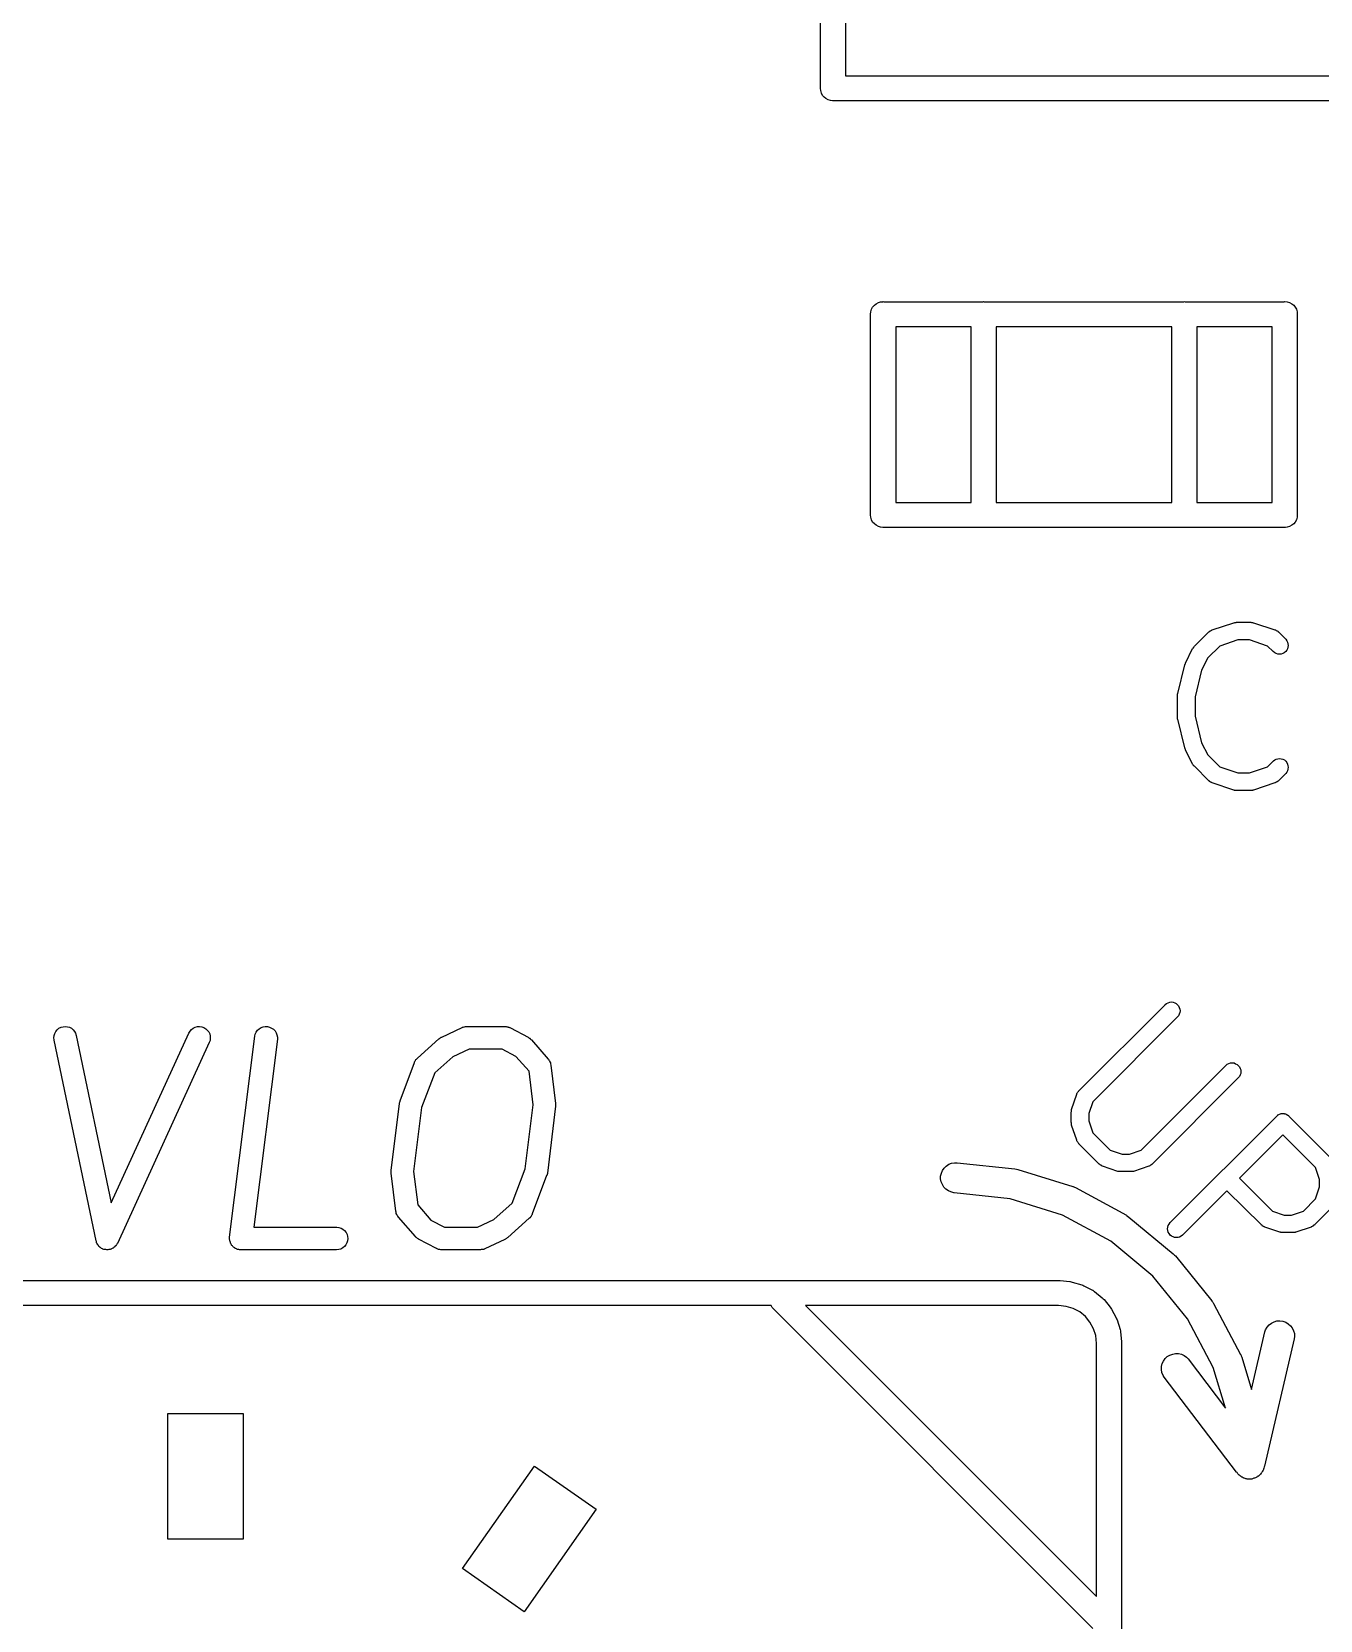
# Model space of a CAD drawing. Extents: x 122.2 to 176.2, y -122.3 to -87.7.
# Drawn here: x 157.38 to 162.51, y -116.03 to -109.7 of the extents above; entities that cross this region are included whole.
import ezdxf

# ---------------------------------------------------------------- set-up
doc = ezdxf.new("R2010")
doc.units = 0
doc.layers.add('BLACK', color=7, linetype='CONTINUOUS')

msp = doc.modelspace()

# ---------------------------------------------------------------- linework, layer by layer
at = {"layer": 'BLACK', "linetype": 'CONTINUOUS'}
for p, q in [((160.521, -109.926), (160.521, -106.931)), ((160.621, -106.979), (160.621, -109.879)), ((160.521, -109.929), (160.521, -109.926)), ((160.522, -109.938), (160.521, -109.929)), ((160.621, -109.879), (163.521, -109.879)), ((160.525, -109.948), (160.522, -109.938)), ((160.529, -109.957), (160.525, -109.948)), ((160.536, -109.964), (160.529, -109.957)), ((160.543, -109.97), (160.536, -109.964)), ((160.552, -109.975), (160.543, -109.97)), ((160.561, -109.978), (160.552, -109.975)), ((160.569, -109.979), (160.561, -109.978)), ((160.571, -109.979), (160.569, -109.979)), ((160.574, -109.979), (160.571, -109.979)), ((163.569, -109.979), (160.574, -109.979)), ((160.721, -110.829), (160.722, -110.819)), ((160.722, -110.819), (160.725, -110.809)), ((160.725, -110.809), (160.729, -110.801)), ((160.729, -110.801), (160.736, -110.793)), ((160.736, -110.793), (160.743, -110.787)), ((160.743, -110.787), (160.752, -110.782)), ((160.752, -110.782), (160.761, -110.779)), ((160.761, -110.779), (160.769, -110.779)), ((160.769, -110.779), (160.771, -110.778)), ((160.771, -110.778), (160.774, -110.779)), ((160.774, -110.779), (161.169, -110.779)), ((161.169, -110.779), (161.171, -110.778)), ((161.171, -110.778), (161.174, -110.779)), ((161.174, -110.779), (161.969, -110.779)), ((161.969, -110.779), (161.971, -110.778)), ((161.971, -110.778), (161.974, -110.779)), ((161.974, -110.779), (162.369, -110.779)), ((162.369, -110.779), (162.371, -110.778)), ((162.371, -110.778), (162.381, -110.779)), ((162.381, -110.779), (162.39, -110.782)), ((162.39, -110.782), (162.399, -110.787)), ((162.399, -110.787), (162.407, -110.793)), ((162.407, -110.793), (162.413, -110.801)), ((162.413, -110.801), (162.418, -110.809)), ((162.418, -110.809), (162.42, -110.819)), ((162.42, -110.819), (162.421, -110.826)), ((160.721, -110.831), (160.721, -110.829)), ((160.721, -111.626), (160.721, -110.831)), ((160.821, -110.879), (160.821, -111.579)), ((161.121, -110.879), (160.821, -110.879)), ((161.121, -111.579), (161.121, -110.879)), ((161.221, -110.879), (161.221, -111.579)), ((161.921, -110.879), (161.221, -110.879)), ((161.921, -111.579), (161.921, -110.879)), ((162.021, -110.879), (162.021, -111.579)), ((162.321, -110.879), (162.021, -110.879)), ((162.321, -111.579), (162.321, -110.879)), ((162.421, -110.826), (162.421, -110.829)), ((162.421, -110.829), (162.421, -110.831)), ((162.421, -110.831), (162.421, -111.626)), ((160.821, -111.579), (161.121, -111.579)), ((161.221, -111.579), (161.921, -111.579)), ((162.021, -111.579), (162.321, -111.579)), ((160.721, -111.629), (160.721, -111.626)), ((160.722, -111.638), (160.721, -111.629)), ((160.725, -111.648), (160.722, -111.638)), ((162.42, -111.638), (162.418, -111.648)), ((162.421, -111.629), (162.42, -111.638)), ((162.421, -111.626), (162.421, -111.629)), ((160.729, -111.657), (160.725, -111.648)), ((160.736, -111.664), (160.729, -111.657)), ((160.743, -111.67), (160.736, -111.664)), ((160.752, -111.675), (160.743, -111.67)), ((160.761, -111.678), (160.752, -111.675)), ((160.769, -111.679), (160.761, -111.678)), ((160.771, -111.679), (160.769, -111.679)), ((160.774, -111.679), (160.771, -111.679)), ((161.169, -111.679), (160.774, -111.679)), ((161.171, -111.679), (161.169, -111.679)), ((161.174, -111.679), (161.171, -111.679)), ((161.969, -111.679), (161.174, -111.679)), ((161.971, -111.679), (161.969, -111.679)), ((161.974, -111.679), (161.971, -111.679)), ((162.369, -111.679), (161.974, -111.679)), ((162.371, -111.679), (162.369, -111.679)), ((162.374, -111.679), (162.371, -111.679)), ((162.381, -111.678), (162.374, -111.679)), ((162.39, -111.675), (162.381, -111.678)), ((162.399, -111.67), (162.39, -111.675)), ((162.407, -111.664), (162.399, -111.67)), ((162.413, -111.657), (162.407, -111.664)), ((162.418, -111.648), (162.413, -111.657)), ((162.082, -112.087), (162.168, -112.058)), ((162.168, -112.058), (162.168, -112.058)), ((162.168, -112.058), (162.17, -112.058)), ((162.17, -112.058), (162.172, -112.057)), ((162.172, -112.057), (162.173, -112.057)), ((162.173, -112.057), (162.175, -112.057)), ((162.175, -112.057), (162.177, -112.057)), ((162.177, -112.057), (162.179, -112.056)), ((162.179, -112.056), (162.236, -112.056)), ((162.236, -112.056), (162.238, -112.057)), ((162.236, -112.056), (162.236, -112.056)), ((162.238, -112.057), (162.24, -112.057)), ((162.24, -112.057), (162.242, -112.057)), ((162.242, -112.057), (162.243, -112.057)), ((162.243, -112.057), (162.245, -112.058)), ((162.245, -112.058), (162.247, -112.058)), ((162.247, -112.058), (162.332, -112.087)), ((162.011, -112.152), (162.068, -112.095)), ((162.068, -112.095), (162.069, -112.094)), ((162.068, -112.095), (162.068, -112.095)), ((162.069, -112.094), (162.07, -112.094)), ((162.07, -112.094), (162.072, -112.092)), ((162.072, -112.092), (162.074, -112.091)), ((162.074, -112.091), (162.075, -112.09)), ((162.075, -112.09), (162.076, -112.09)), ((162.076, -112.09), (162.078, -112.089)), ((162.078, -112.089), (162.08, -112.088)), ((162.08, -112.088), (162.081, -112.087)), ((162.081, -112.087), (162.082, -112.087)), ((162.184, -112.126), (162.112, -112.151)), ((162.23, -112.126), (162.184, -112.126)), ((162.303, -112.151), (162.23, -112.126)), ((162.332, -112.087), (162.333, -112.087)), ((162.333, -112.087), (162.334, -112.087)), ((162.334, -112.087), (162.335, -112.088)), ((162.335, -112.088), (162.337, -112.089)), ((162.337, -112.089), (162.339, -112.09)), ((162.339, -112.09), (162.34, -112.09)), ((162.34, -112.09), (162.341, -112.091)), ((162.341, -112.091), (162.343, -112.092)), ((162.343, -112.092), (162.345, -112.094)), ((162.345, -112.094), (162.345, -112.095)), ((162.345, -112.095), (162.346, -112.095)), ((162.346, -112.095), (162.375, -112.124)), ((162.375, -112.124), (162.375, -112.124)), ((162.375, -112.124), (162.379, -112.13)), ((162.379, -112.13), (162.382, -112.136)), ((162.382, -112.136), (162.384, -112.142)), ((162.384, -112.142), (162.385, -112.149)), ((162.385, -112.149), (162.384, -112.156)), ((161.976, -112.219), (162.004, -112.161)), ((162.004, -112.161), (162.005, -112.161)), ((162.005, -112.161), (162.006, -112.159)), ((162.006, -112.159), (162.007, -112.158)), ((162.007, -112.158), (162.008, -112.157)), ((162.008, -112.155), (162.01, -112.154)), ((162.008, -112.157), (162.008, -112.155)), ((162.01, -112.154), (162.011, -112.152)), ((162.064, -112.198), (162.04, -112.247)), ((162.112, -112.151), (162.064, -112.198)), ((162.325, -112.173), (162.303, -112.151)), ((162.331, -112.178), (162.325, -112.173)), ((162.337, -112.181), (162.331, -112.178)), ((162.343, -112.183), (162.337, -112.181)), ((162.35, -112.184), (162.343, -112.183)), ((162.357, -112.183), (162.35, -112.184)), ((162.363, -112.181), (162.357, -112.183)), ((162.369, -112.178), (162.363, -112.181)), ((162.375, -112.173), (162.369, -112.178)), ((162.379, -112.168), (162.375, -112.173)), ((162.382, -112.162), (162.379, -112.168)), ((162.384, -112.156), (162.382, -112.162)), ((161.945, -112.34), (161.973, -112.226)), ((161.973, -112.225), (161.975, -112.222)), ((161.973, -112.226), (161.973, -112.225)), ((161.973, -112.225), (161.973, -112.225)), ((161.973, -112.225), (161.973, -112.225)), ((161.975, -112.222), (161.976, -112.219)), ((161.976, -112.219), (161.976, -112.219)), ((161.976, -112.219), (161.976, -112.219)), ((162.04, -112.247), (162.014, -112.353)), ((161.944, -112.344), (161.944, -112.341)), ((161.944, -112.341), (161.945, -112.341)), ((161.944, -112.347), (161.944, -112.344)), ((161.944, -112.348), (161.944, -112.347)), ((161.944, -112.347), (161.944, -112.347)), ((161.944, -112.349), (161.944, -112.348)), ((161.944, -112.434), (161.944, -112.349)), ((161.945, -112.341), (161.945, -112.34)), ((162.014, -112.353), (162.014, -112.43)), ((161.944, -112.435), (161.944, -112.434)), ((161.944, -112.436), (161.944, -112.435)), ((161.944, -112.438), (161.944, -112.436)), ((161.944, -112.441), (161.944, -112.438)), ((161.944, -112.442), (161.944, -112.441)), ((161.945, -112.442), (161.944, -112.442)), ((161.945, -112.443), (161.945, -112.442)), ((161.973, -112.557), (161.945, -112.443)), ((162.014, -112.43), (162.04, -112.536)), ((161.974, -112.56), (161.973, -112.557)), ((161.973, -112.557), (161.973, -112.557)), ((161.973, -112.557), (161.973, -112.557)), ((161.975, -112.563), (161.974, -112.56)), ((161.976, -112.564), (161.975, -112.563)), ((162.004, -112.621), (161.976, -112.564)), ((161.976, -112.564), (161.976, -112.564)), ((161.976, -112.564), (161.976, -112.564)), ((162.04, -112.536), (162.064, -112.585)), ((162.064, -112.585), (162.112, -112.632)), ((162.005, -112.623), (162.004, -112.621)), ((162.006, -112.625), (162.005, -112.623)), ((162.007, -112.626), (162.006, -112.625)), ((162.008, -112.627), (162.007, -112.626)), ((162.009, -112.629), (162.008, -112.627)), ((162.011, -112.63), (162.009, -112.629)), ((162.068, -112.688), (162.011, -112.63)), ((162.011, -112.63), (162.011, -112.63)), ((162.112, -112.632), (162.184, -112.656)), ((162.184, -112.656), (162.23, -112.656)), ((162.23, -112.656), (162.303, -112.632)), ((162.303, -112.632), (162.325, -112.61)), ((162.325, -112.61), (162.326, -112.609)), ((162.326, -112.609), (162.331, -112.605)), ((162.331, -112.605), (162.337, -112.602)), ((162.337, -112.602), (162.344, -112.6)), ((162.344, -112.6), (162.35, -112.599)), ((162.35, -112.599), (162.357, -112.6)), ((162.357, -112.6), (162.364, -112.602)), ((162.364, -112.602), (162.37, -112.605)), ((162.37, -112.605), (162.375, -112.61)), ((162.375, -112.61), (162.379, -112.615)), ((162.379, -112.654), (162.375, -112.659)), ((162.379, -112.615), (162.382, -112.621)), ((162.382, -112.648), (162.379, -112.654)), ((162.382, -112.621), (162.384, -112.628)), ((162.384, -112.641), (162.382, -112.648)), ((162.384, -112.628), (162.385, -112.634)), ((162.385, -112.634), (162.384, -112.641)), ((162.069, -112.688), (162.068, -112.688)), ((162.07, -112.689), (162.069, -112.688)), ((162.072, -112.69), (162.07, -112.689)), ((162.073, -112.692), (162.072, -112.69)), ((162.074, -112.692), (162.073, -112.692)), ((162.075, -112.693), (162.074, -112.692)), ((162.077, -112.694), (162.075, -112.693)), ((162.079, -112.695), (162.077, -112.694)), ((162.08, -112.695), (162.079, -112.695)), ((162.081, -112.696), (162.08, -112.695)), ((162.082, -112.696), (162.081, -112.696)), ((162.168, -112.725), (162.082, -112.696)), ((162.332, -112.696), (162.247, -112.725)), ((162.333, -112.696), (162.332, -112.696)), ((162.334, -112.695), (162.333, -112.696)), ((162.337, -112.694), (162.334, -112.695)), ((162.339, -112.693), (162.337, -112.694)), ((162.34, -112.693), (162.339, -112.693)), ((162.342, -112.691), (162.34, -112.692)), ((162.34, -112.692), (162.34, -112.693)), ((162.344, -112.689), (162.342, -112.691)), ((162.345, -112.689), (162.344, -112.689)), ((162.346, -112.688), (162.345, -112.689)), ((162.375, -112.659), (162.346, -112.688)), ((162.346, -112.688), (162.346, -112.688)), ((162.169, -112.725), (162.168, -112.725)), ((162.171, -112.726), (162.169, -112.725)), ((162.173, -112.726), (162.171, -112.726)), ((162.174, -112.726), (162.173, -112.726)), ((162.176, -112.726), (162.174, -112.726)), ((162.178, -112.726), (162.176, -112.726)), ((162.179, -112.726), (162.178, -112.726)), ((162.236, -112.726), (162.179, -112.726)), ((162.238, -112.726), (162.236, -112.726)), ((162.24, -112.726), (162.238, -112.726)), ((162.241, -112.726), (162.24, -112.726)), ((162.243, -112.726), (162.241, -112.726)), ((162.244, -112.725), (162.243, -112.726)), ((162.246, -112.725), (162.244, -112.725)), ((162.247, -112.725), (162.246, -112.725)), ((161.551, -113.923), (161.894, -113.58)), ((161.894, -113.58), (161.895, -113.579)), ((161.895, -113.579), (161.9, -113.575)), ((161.9, -113.575), (161.906, -113.572)), ((161.906, -113.572), (161.913, -113.57)), ((161.913, -113.57), (161.919, -113.569)), ((161.919, -113.569), (161.926, -113.57)), ((161.926, -113.57), (161.933, -113.572)), ((161.933, -113.572), (161.939, -113.575)), ((161.939, -113.575), (161.944, -113.58)), ((161.944, -113.58), (161.948, -113.585)), ((161.948, -113.585), (161.951, -113.591)), ((161.951, -113.591), (161.953, -113.598)), ((161.953, -113.598), (161.954, -113.604)), ((161.954, -113.604), (161.953, -113.611)), ((157.495, -113.67), (157.503, -113.668)), ((157.503, -113.668), (157.512, -113.667)), ((157.512, -113.667), (157.521, -113.668)), ((157.521, -113.668), (157.529, -113.67)), ((158.03, -113.67), (158.039, -113.667)), ((158.039, -113.667), (158.047, -113.667)), ((158.047, -113.667), (158.056, -113.668)), ((158.056, -113.668), (158.064, -113.671)), ((158.292, -113.671), (158.3, -113.668)), ((158.3, -113.668), (158.309, -113.667)), ((158.309, -113.667), (158.318, -113.667)), ((158.318, -113.667), (158.326, -113.669)), ((159.098, -113.669), (159.102, -113.668)), ((159.102, -113.668), (159.102, -113.668)), ((159.102, -113.668), (159.103, -113.668)), ((159.103, -113.668), (159.107, -113.667)), ((159.107, -113.667), (159.11, -113.667)), ((159.11, -113.667), (159.111, -113.667)), ((159.111, -113.667), (159.112, -113.667)), ((159.112, -113.667), (159.264, -113.667)), ((159.264, -113.667), (159.265, -113.667)), ((159.265, -113.667), (159.267, -113.667)), ((159.267, -113.667), (159.269, -113.667)), ((159.269, -113.667), (159.271, -113.668)), ((159.271, -113.668), (159.274, -113.668)), ((159.274, -113.668), (159.276, -113.668)), ((159.276, -113.668), (159.277, -113.669)), ((161.944, -113.629), (161.606, -113.967)), ((161.948, -113.624), (161.944, -113.629)), ((161.951, -113.618), (161.948, -113.624)), ((161.953, -113.611), (161.951, -113.618)), ((157.467, -113.712), (157.468, -113.703)), ((157.468, -113.72), (157.467, -113.712)), ((157.468, -113.703), (157.47, -113.695)), ((157.468, -113.721), (157.468, -113.72)), ((157.635, -114.521), (157.468, -113.721)), ((157.47, -113.695), (157.475, -113.687)), ((157.475, -113.687), (157.48, -113.68)), ((157.48, -113.68), (157.487, -113.674)), ((157.487, -113.674), (157.495, -113.67)), ((157.529, -113.67), (157.537, -113.674)), ((157.537, -113.674), (157.544, -113.68)), ((157.544, -113.68), (157.549, -113.687)), ((157.549, -113.687), (157.553, -113.694)), ((157.553, -113.694), (157.556, -113.703)), ((157.556, -113.703), (157.695, -114.369)), ((157.695, -114.369), (158.004, -113.693)), ((158.086, -113.731), (157.72, -114.531)), ((158.004, -113.693), (158.005, -113.693)), ((158.005, -113.693), (158.009, -113.685)), ((158.009, -113.685), (158.015, -113.679)), ((158.015, -113.679), (158.022, -113.673)), ((158.022, -113.673), (158.03, -113.67)), ((158.064, -113.671), (158.072, -113.676)), ((158.072, -113.676), (158.078, -113.681)), ((158.078, -113.681), (158.084, -113.688)), ((158.084, -113.688), (158.088, -113.696)), ((158.089, -113.722), (158.086, -113.731)), ((158.088, -113.696), (158.09, -113.705)), ((158.09, -113.714), (158.089, -113.722)), ((158.09, -113.705), (158.09, -113.714)), ((158.167, -114.506), (158.267, -113.706)), ((158.357, -113.717), (158.263, -114.467)), ((158.267, -113.706), (158.269, -113.697)), ((158.267, -113.706), (158.267, -113.706)), ((158.269, -113.697), (158.273, -113.689)), ((158.273, -113.689), (158.278, -113.682)), ((158.278, -113.682), (158.285, -113.676)), ((158.285, -113.676), (158.292, -113.671)), ((158.326, -113.669), (158.334, -113.673)), ((158.334, -113.673), (158.342, -113.678)), ((158.342, -113.678), (158.348, -113.684)), ((158.348, -113.684), (158.352, -113.692)), ((158.352, -113.692), (158.355, -113.7)), ((158.355, -113.7), (158.357, -113.709)), ((158.357, -113.709), (158.357, -113.717)), ((158.915, -113.793), (159.001, -113.716)), ((159.001, -113.716), (159.002, -113.716)), ((159.002, -113.716), (159.003, -113.715)), ((159.003, -113.715), (159.004, -113.714)), ((159.004, -113.714), (159.007, -113.712)), ((159.007, -113.712), (159.009, -113.711)), ((159.009, -113.711), (159.01, -113.71)), ((159.01, -113.71), (159.012, -113.709)), ((159.012, -113.709), (159.093, -113.671)), ((159.093, -113.671), (159.093, -113.671)), ((159.093, -113.671), (159.094, -113.671)), ((159.094, -113.671), (159.095, -113.67)), ((159.095, -113.67), (159.098, -113.669)), ((159.277, -113.669), (159.28, -113.67)), ((159.28, -113.67), (159.282, -113.671)), ((159.282, -113.671), (159.284, -113.671)), ((159.284, -113.671), (159.286, -113.672)), ((159.286, -113.672), (159.357, -113.71)), ((159.357, -113.71), (159.358, -113.711)), ((159.358, -113.711), (159.36, -113.713)), ((159.36, -113.713), (159.363, -113.714)), ((159.363, -113.714), (159.364, -113.715)), ((159.364, -113.715), (159.365, -113.716)), ((159.365, -113.716), (159.367, -113.718)), ((159.367, -113.718), (159.37, -113.72)), ((159.37, -113.72), (159.436, -113.797)), ((158.911, -113.797), (158.913, -113.795)), ((158.913, -113.795), (158.914, -113.794)), ((158.914, -113.794), (158.915, -113.793)), ((159.056, -113.788), (158.984, -113.852)), ((159.122, -113.757), (159.056, -113.788)), ((159.253, -113.757), (159.122, -113.757)), ((159.307, -113.786), (159.253, -113.757)), ((159.36, -113.845), (159.307, -113.786)), ((158.846, -113.963), (158.903, -113.81)), ((158.903, -113.81), (158.904, -113.808)), ((158.903, -113.81), (158.903, -113.81)), ((158.904, -113.808), (158.905, -113.806)), ((158.905, -113.806), (158.906, -113.804)), ((158.906, -113.804), (158.907, -113.802)), ((158.907, -113.802), (158.908, -113.801)), ((158.908, -113.801), (158.909, -113.799)), ((158.909, -113.799), (158.911, -113.797)), ((158.984, -113.852), (158.932, -113.989)), ((159.376, -113.979), (159.36, -113.845)), ((159.436, -113.797), (159.437, -113.797)), ((159.437, -113.797), (159.437, -113.797)), ((159.437, -113.797), (159.437, -113.797)), ((159.437, -113.797), (159.437, -113.797)), ((159.437, -113.797), (159.439, -113.801)), ((159.439, -113.801), (159.442, -113.804)), ((159.442, -113.804), (159.442, -113.804)), ((159.442, -113.804), (159.442, -113.804)), ((159.442, -113.804), (159.443, -113.808)), ((159.443, -113.808), (159.445, -113.812)), ((159.445, -113.812), (159.445, -113.812)), ((159.445, -113.812), (159.445, -113.812)), ((159.445, -113.812), (159.446, -113.816)), ((159.446, -113.816), (159.447, -113.821)), ((159.447, -113.821), (159.466, -113.973)), ((161.799, -114.16), (162.137, -113.822)), ((162.137, -113.822), (162.142, -113.817)), ((162.137, -113.822), (162.137, -113.822)), ((162.142, -113.817), (162.148, -113.814)), ((162.148, -113.814), (162.155, -113.812)), ((162.155, -113.812), (162.162, -113.812)), ((162.162, -113.812), (162.169, -113.812)), ((162.169, -113.812), (162.175, -113.815)), ((162.175, -113.815), (162.181, -113.818)), ((162.181, -113.818), (162.186, -113.822)), ((162.186, -113.822), (162.191, -113.827)), ((162.191, -113.827), (162.194, -113.834)), ((162.194, -113.834), (162.196, -113.84)), ((162.196, -113.854), (162.194, -113.86)), ((162.196, -113.84), (162.196, -113.847)), ((162.196, -113.847), (162.196, -113.854)), ((162.186, -113.871), (161.843, -114.215)), ((162.191, -113.866), (162.186, -113.871)), ((162.194, -113.86), (162.191, -113.866)), ((158.81, -114.24), (158.844, -113.973)), ((158.844, -113.971), (158.845, -113.968)), ((158.844, -113.972), (158.844, -113.971)), ((158.844, -113.973), (158.844, -113.972)), ((158.844, -113.972), (158.844, -113.972)), ((158.845, -113.968), (158.846, -113.964)), ((158.846, -113.964), (158.846, -113.963)), ((158.846, -113.963), (158.846, -113.963)), ((159.344, -114.234), (159.376, -113.979)), ((159.466, -113.984), (159.433, -114.251)), ((159.466, -113.973), (159.466, -113.974)), ((159.466, -113.974), (159.466, -113.974)), ((159.466, -113.974), (159.466, -113.975)), ((159.466, -113.975), (159.466, -113.979)), ((159.466, -113.979), (159.466, -113.982)), ((159.466, -113.982), (159.466, -113.983)), ((159.466, -113.983), (159.466, -113.984)), ((161.522, -113.997), (161.542, -113.937)), ((161.542, -113.936), (161.543, -113.935)), ((161.542, -113.937), (161.542, -113.936)), ((161.543, -113.934), (161.544, -113.932)), ((161.543, -113.935), (161.543, -113.934)), ((161.544, -113.932), (161.545, -113.93)), ((161.545, -113.93), (161.546, -113.929)), ((161.546, -113.928), (161.548, -113.926)), ((161.546, -113.929), (161.546, -113.928)), ((161.548, -113.926), (161.549, -113.925)), ((161.549, -113.925), (161.55, -113.924)), ((161.55, -113.924), (161.551, -113.923)), ((161.606, -113.967), (161.59, -114.014)), ((158.932, -113.989), (158.9, -114.245)), ((161.52, -114.008), (161.521, -114.006)), ((161.52, -114.049), (161.52, -114.008)), ((161.52, -114.008), (161.52, -114.008)), ((161.521, -114.001), (161.522, -113.999)), ((161.521, -114.003), (161.521, -114.001)), ((161.521, -114.004), (161.521, -114.003)), ((161.521, -114.006), (161.521, -114.004)), ((161.522, -113.999), (161.522, -113.997)), ((161.59, -114.014), (161.59, -114.043)), ((161.59, -114.043), (161.606, -114.09)), ((161.914, -114.448), (162.339, -114.024)), ((162.339, -114.024), (162.342, -114.022)), ((162.339, -114.024), (162.339, -114.024)), ((162.339, -114.024), (162.339, -114.024)), ((162.339, -114.024), (162.339, -114.024)), ((162.339, -114.024), (162.339, -114.024)), ((162.342, -114.022), (162.344, -114.02)), ((162.344, -114.019), (162.347, -114.018)), ((162.344, -114.02), (162.344, -114.019)), ((162.344, -114.02), (162.344, -114.02)), ((162.347, -114.018), (162.35, -114.016)), ((162.35, -114.016), (162.354, -114.015)), ((162.35, -114.016), (162.35, -114.016)), ((162.35, -114.016), (162.35, -114.016)), ((162.354, -114.015), (162.357, -114.014)), ((162.357, -114.014), (162.357, -114.014)), ((162.357, -114.014), (162.357, -114.014)), ((162.357, -114.014), (162.36, -114.014)), ((162.36, -114.014), (162.364, -114.014)), ((162.364, -114.014), (162.364, -114.014)), ((162.364, -114.014), (162.367, -114.014)), ((162.364, -114.014), (162.364, -114.014)), ((162.367, -114.014), (162.37, -114.014)), ((162.37, -114.014), (162.37, -114.015)), ((162.37, -114.015), (162.371, -114.015)), ((162.371, -114.015), (162.374, -114.015)), ((162.374, -114.015), (162.377, -114.016)), ((162.377, -114.016), (162.377, -114.017)), ((162.377, -114.017), (162.377, -114.017)), ((162.377, -114.017), (162.38, -114.018)), ((162.38, -114.018), (162.383, -114.02)), ((162.383, -114.02), (162.383, -114.02)), ((162.383, -114.02), (162.383, -114.02)), ((162.383, -114.02), (162.386, -114.022)), ((162.386, -114.022), (162.388, -114.024)), ((162.388, -114.024), (162.55, -114.186)), ((161.521, -114.051), (161.52, -114.049)), ((161.521, -114.053), (161.521, -114.051)), ((161.521, -114.054), (161.521, -114.053)), ((161.521, -114.056), (161.521, -114.054)), ((161.522, -114.057), (161.521, -114.056)), ((161.522, -114.059), (161.522, -114.057)), ((161.522, -114.06), (161.522, -114.059)), ((161.542, -114.12), (161.522, -114.06)), ((161.606, -114.09), (161.675, -114.16)), ((162.363, -114.098), (162.191, -114.271)), ((162.494, -114.229), (162.363, -114.098)), ((161.543, -114.121), (161.542, -114.12)), ((161.543, -114.122), (161.543, -114.121)), ((161.544, -114.125), (161.543, -114.122)), ((161.545, -114.127), (161.544, -114.125)), ((161.546, -114.128), (161.545, -114.127)), ((161.548, -114.13), (161.546, -114.128)), ((161.546, -114.128), (161.546, -114.128)), ((161.549, -114.132), (161.548, -114.13)), ((161.55, -114.133), (161.549, -114.132)), ((161.55, -114.134), (161.55, -114.133)), ((161.551, -114.134), (161.55, -114.134)), ((161.632, -114.215), (161.551, -114.134)), ((161.675, -114.16), (161.723, -114.175)), ((161.723, -114.175), (161.752, -114.175)), ((161.752, -114.175), (161.799, -114.16)), ((159.293, -114.371), (159.344, -114.234)), ((161.007, -114.24), (161.014, -114.231)), ((161.014, -114.231), (161.022, -114.223)), ((161.022, -114.223), (161.032, -114.216)), ((161.032, -114.216), (161.043, -114.212)), ((161.043, -114.212), (161.055, -114.21)), ((161.055, -114.21), (161.066, -114.21)), ((161.066, -114.21), (161.295, -114.234)), ((161.295, -114.234), (161.296, -114.234)), ((161.296, -114.234), (161.302, -114.235)), ((161.302, -114.235), (161.307, -114.236)), ((161.307, -114.236), (161.527, -114.305)), ((161.632, -114.216), (161.632, -114.215)), ((161.633, -114.216), (161.632, -114.216)), ((161.635, -114.218), (161.633, -114.216)), ((161.637, -114.219), (161.635, -114.218)), ((161.638, -114.22), (161.637, -114.219)), ((161.639, -114.22), (161.638, -114.22)), ((161.641, -114.221), (161.639, -114.22)), ((161.643, -114.223), (161.641, -114.221)), ((161.644, -114.223), (161.643, -114.223)), ((161.645, -114.223), (161.644, -114.223)), ((161.706, -114.244), (161.645, -114.223)), ((161.645, -114.223), (161.645, -114.223)), ((161.829, -114.223), (161.768, -114.244)), ((161.83, -114.223), (161.829, -114.223)), ((161.831, -114.223), (161.83, -114.223)), ((161.833, -114.222), (161.831, -114.223)), ((161.835, -114.221), (161.833, -114.222)), ((161.836, -114.22), (161.835, -114.221)), ((161.837, -114.22), (161.836, -114.22)), ((161.839, -114.218), (161.837, -114.22)), ((161.841, -114.217), (161.839, -114.218)), ((161.842, -114.216), (161.841, -114.217)), ((161.843, -114.215), (161.842, -114.215)), ((161.842, -114.215), (161.842, -114.216)), ((162.51, -114.277), (162.494, -114.229)), ((158.81, -114.241), (158.81, -114.24)), ((158.81, -114.245), (158.81, -114.241)), ((158.81, -114.241), (158.81, -114.241)), ((158.81, -114.248), (158.81, -114.245)), ((158.81, -114.249), (158.81, -114.248)), ((158.81, -114.25), (158.81, -114.249)), ((158.81, -114.251), (158.81, -114.25)), ((158.829, -114.403), (158.81, -114.251)), ((158.9, -114.245), (158.917, -114.378)), ((159.43, -114.261), (159.373, -114.413)), ((159.431, -114.26), (159.43, -114.26)), ((159.43, -114.26), (159.43, -114.261)), ((159.432, -114.256), (159.431, -114.26)), ((159.433, -114.253), (159.432, -114.256)), ((159.433, -114.251), (159.433, -114.251)), ((159.433, -114.251), (159.433, -114.252)), ((159.433, -114.252), (159.433, -114.253)), ((161, -114.263), (161.003, -114.251)), ((161, -114.274), (161, -114.263)), ((161.002, -114.286), (161, -114.274)), ((161.007, -114.297), (161.002, -114.286)), ((161.003, -114.251), (161.007, -114.24)), ((161.013, -114.307), (161.007, -114.297)), ((161.708, -114.244), (161.706, -114.244)), ((161.71, -114.245), (161.708, -114.244)), ((161.711, -114.245), (161.71, -114.245)), ((161.713, -114.245), (161.711, -114.245)), ((161.715, -114.245), (161.713, -114.245)), ((161.716, -114.245), (161.715, -114.245)), ((161.717, -114.245), (161.716, -114.245)), ((161.757, -114.245), (161.717, -114.245)), ((161.759, -114.245), (161.757, -114.245)), ((161.761, -114.245), (161.759, -114.245)), ((161.763, -114.245), (161.761, -114.245)), ((161.764, -114.245), (161.763, -114.245)), ((161.766, -114.244), (161.764, -114.245)), ((161.768, -114.244), (161.766, -114.244)), ((161.768, -114.244), (161.768, -114.244)), ((162.191, -114.271), (162.322, -114.402)), ((162.51, -114.306), (162.51, -114.277)), ((161.021, -114.315), (161.013, -114.307)), ((161.031, -114.322), (161.021, -114.315)), ((161.041, -114.326), (161.031, -114.322)), ((161.053, -114.329), (161.041, -114.326)), ((161.054, -114.329), (161.053, -114.329)), ((161.277, -114.353), (161.054, -114.329)), ((161.486, -114.418), (161.277, -114.353)), ((161.527, -114.305), (161.528, -114.305)), ((161.528, -114.305), (161.533, -114.307)), ((161.533, -114.307), (161.538, -114.309)), ((161.538, -114.309), (161.74, -114.419)), ((162.141, -114.321), (161.964, -114.498)), ((162.278, -114.457), (162.141, -114.321)), ((162.446, -114.402), (162.494, -114.353)), ((162.494, -114.353), (162.51, -114.306)), ((158.83, -114.407), (158.829, -114.403)), ((158.831, -114.412), (158.83, -114.407)), ((158.833, -114.416), (158.831, -114.412)), ((158.831, -114.412), (158.831, -114.412)), ((158.831, -114.412), (158.831, -114.412)), ((158.835, -114.42), (158.833, -114.416)), ((158.837, -114.423), (158.835, -114.42)), ((158.835, -114.42), (158.835, -114.42)), ((158.835, -114.42), (158.835, -114.42)), ((158.84, -114.427), (158.837, -114.423)), ((158.907, -114.503), (158.84, -114.427)), ((158.84, -114.427), (158.84, -114.427)), ((158.84, -114.427), (158.84, -114.427)), ((158.84, -114.427), (158.84, -114.427)), ((158.84, -114.427), (158.84, -114.427)), ((158.917, -114.378), (158.969, -114.438)), ((159.22, -114.436), (159.293, -114.371)), ((159.365, -114.427), (159.364, -114.429)), ((159.367, -114.425), (159.365, -114.427)), ((159.368, -114.423), (159.367, -114.425)), ((159.369, -114.422), (159.368, -114.423)), ((159.37, -114.42), (159.369, -114.422)), ((159.371, -114.417), (159.37, -114.42)), ((159.372, -114.416), (159.371, -114.417)), ((159.373, -114.414), (159.372, -114.416)), ((159.373, -114.413), (159.373, -114.414)), ((161.678, -114.522), (161.486, -114.418)), ((161.74, -114.419), (161.741, -114.42)), ((161.741, -114.42), (161.745, -114.423)), ((161.745, -114.423), (161.75, -114.426)), ((161.75, -114.426), (161.927, -114.573)), ((162.322, -114.402), (162.369, -114.418)), ((162.369, -114.418), (162.398, -114.418)), ((162.398, -114.418), (162.446, -114.402)), ((162.55, -114.397), (162.489, -114.457)), ((158.263, -114.467), (158.593, -114.467)), ((158.593, -114.467), (158.594, -114.467)), ((158.594, -114.467), (158.602, -114.468)), ((158.602, -114.468), (158.611, -114.471)), ((158.611, -114.471), (158.618, -114.475)), ((158.618, -114.475), (158.625, -114.48)), ((158.625, -114.48), (158.631, -114.487)), ((158.631, -114.487), (158.635, -114.495)), ((158.969, -114.438), (159.023, -114.467)), ((159.023, -114.467), (159.154, -114.467)), ((159.154, -114.467), (159.22, -114.436)), ((159.361, -114.431), (159.275, -114.507)), ((159.362, -114.43), (159.361, -114.431)), ((159.364, -114.429), (159.362, -114.43)), ((161.904, -114.473), (161.905, -114.466)), ((161.905, -114.48), (161.904, -114.473)), ((161.905, -114.466), (161.907, -114.46)), ((161.907, -114.486), (161.905, -114.48)), ((161.907, -114.46), (161.91, -114.454)), ((161.91, -114.492), (161.907, -114.486)), ((161.91, -114.454), (161.914, -114.448)), ((162.279, -114.458), (162.278, -114.457)), ((162.28, -114.459), (162.279, -114.458)), ((162.282, -114.46), (162.28, -114.459)), ((162.283, -114.462), (162.282, -114.46)), ((162.284, -114.462), (162.283, -114.462)), ((162.285, -114.463), (162.284, -114.462)), ((162.287, -114.464), (162.285, -114.463)), ((162.289, -114.465), (162.287, -114.464)), ((162.29, -114.465), (162.289, -114.465)), ((162.291, -114.466), (162.29, -114.465)), ((162.292, -114.466), (162.291, -114.466)), ((162.352, -114.486), (162.292, -114.466)), ((162.354, -114.486), (162.352, -114.486)), ((162.356, -114.487), (162.354, -114.486)), ((162.358, -114.487), (162.356, -114.487)), ((162.359, -114.488), (162.358, -114.487)), ((162.361, -114.488), (162.359, -114.488)), ((162.363, -114.488), (162.361, -114.488)), ((162.404, -114.488), (162.363, -114.488)), ((162.363, -114.488), (162.363, -114.488)), ((162.406, -114.488), (162.404, -114.488)), ((162.408, -114.488), (162.406, -114.488)), ((162.409, -114.487), (162.408, -114.488)), ((162.411, -114.487), (162.409, -114.487)), ((162.413, -114.487), (162.411, -114.487)), ((162.414, -114.486), (162.413, -114.487)), ((162.415, -114.486), (162.414, -114.486)), ((162.476, -114.466), (162.415, -114.486)), ((162.477, -114.465), (162.476, -114.465)), ((162.476, -114.465), (162.476, -114.466)), ((162.48, -114.464), (162.477, -114.465)), ((162.482, -114.463), (162.48, -114.464)), ((162.483, -114.462), (162.482, -114.463)), ((162.484, -114.462), (162.483, -114.462)), ((162.485, -114.46), (162.484, -114.462)), ((162.487, -114.459), (162.485, -114.46)), ((162.488, -114.458), (162.487, -114.459)), ((162.489, -114.458), (162.488, -114.458)), ((162.489, -114.457), (162.489, -114.458)), ((157.636, -114.524), (157.635, -114.521)), ((157.636, -114.527), (157.636, -114.524)), ((157.637, -114.528), (157.636, -114.527)), ((157.637, -114.529), (157.637, -114.528)), ((157.639, -114.532), (157.637, -114.529)), ((157.64, -114.535), (157.639, -114.532)), ((157.641, -114.536), (157.64, -114.535)), ((157.641, -114.537), (157.641, -114.536)), ((157.644, -114.54), (157.641, -114.537)), ((157.646, -114.542), (157.644, -114.54)), ((157.646, -114.543), (157.646, -114.542)), ((157.647, -114.544), (157.646, -114.543)), ((157.65, -114.546), (157.647, -114.544)), ((157.652, -114.548), (157.65, -114.546)), ((157.653, -114.549), (157.652, -114.548)), ((157.654, -114.549), (157.653, -114.549)), ((157.657, -114.551), (157.654, -114.549)), ((157.66, -114.553), (157.657, -114.551)), ((157.661, -114.553), (157.66, -114.553)), ((157.662, -114.554), (157.661, -114.553)), ((157.665, -114.555), (157.662, -114.554)), ((157.694, -114.554), (157.691, -114.555)), ((157.695, -114.554), (157.694, -114.554)), ((157.696, -114.553), (157.695, -114.554)), ((157.699, -114.552), (157.696, -114.553)), ((157.702, -114.55), (157.699, -114.552)), ((157.703, -114.55), (157.702, -114.55)), ((157.704, -114.549), (157.703, -114.55)), ((157.706, -114.547), (157.704, -114.549)), ((157.709, -114.545), (157.706, -114.547)), ((157.71, -114.544), (157.709, -114.545)), ((157.713, -114.541), (157.71, -114.544)), ((157.71, -114.544), (157.71, -114.544)), ((157.715, -114.539), (157.713, -114.541)), ((157.716, -114.537), (157.715, -114.538)), ((157.715, -114.538), (157.715, -114.539)), ((157.718, -114.534), (157.716, -114.537)), ((157.719, -114.531), (157.718, -114.534)), ((157.72, -114.531), (157.719, -114.531)), ((158.167, -114.509), (158.167, -114.506)), ((158.167, -114.512), (158.167, -114.509)), ((158.167, -114.513), (158.167, -114.512)), ((158.167, -114.515), (158.167, -114.513)), ((158.168, -114.518), (158.167, -114.515)), ((158.168, -114.52), (158.168, -114.518)), ((158.168, -114.522), (158.168, -114.52)), ((158.169, -114.524), (158.168, -114.522)), ((158.17, -114.526), (158.169, -114.524)), ((158.17, -114.529), (158.17, -114.526)), ((158.171, -114.53), (158.17, -114.529)), ((158.172, -114.532), (158.171, -114.53)), ((158.173, -114.534), (158.172, -114.532)), ((158.174, -114.537), (158.173, -114.534)), ((158.175, -114.538), (158.174, -114.537)), ((158.176, -114.539), (158.175, -114.538)), ((158.178, -114.541), (158.176, -114.539)), ((158.18, -114.543), (158.178, -114.541)), ((158.181, -114.545), (158.18, -114.543)), ((158.182, -114.546), (158.181, -114.545)), ((158.185, -114.547), (158.182, -114.546)), ((158.187, -114.549), (158.185, -114.547)), ((158.188, -114.55), (158.187, -114.549)), ((158.19, -114.551), (158.188, -114.55)), ((158.192, -114.552), (158.19, -114.551)), ((158.194, -114.553), (158.192, -114.552)), ((158.196, -114.554), (158.194, -114.553)), ((158.198, -114.555), (158.196, -114.554)), ((158.61, -114.554), (158.602, -114.556)), ((158.618, -114.549), (158.61, -114.554)), ((158.625, -114.544), (158.618, -114.549)), ((158.63, -114.537), (158.625, -114.544)), ((158.634, -114.529), (158.63, -114.537)), ((158.637, -114.521), (158.634, -114.529)), ((158.635, -114.495), (158.637, -114.503)), ((158.637, -114.503), (158.638, -114.512)), ((158.638, -114.512), (158.637, -114.521)), ((158.909, -114.506), (158.907, -114.503)), ((158.912, -114.508), (158.909, -114.506)), ((158.912, -114.509), (158.912, -114.508)), ((158.913, -114.509), (158.912, -114.509)), ((158.916, -114.511), (158.913, -114.509)), ((158.919, -114.513), (158.916, -114.511)), ((158.919, -114.514), (158.919, -114.513)), ((158.991, -114.552), (158.919, -114.514)), ((158.993, -114.552), (158.991, -114.552)), ((158.994, -114.553), (158.993, -114.552)), ((158.997, -114.554), (158.994, -114.553)), ((158.999, -114.555), (158.997, -114.554)), ((159.182, -114.554), (159.178, -114.555)), ((159.183, -114.553), (159.182, -114.553)), ((159.182, -114.553), (159.182, -114.554)), ((159.184, -114.553), (159.183, -114.553)), ((159.264, -114.515), (159.184, -114.553)), ((159.266, -114.514), (159.264, -114.515)), ((159.268, -114.513), (159.266, -114.514)), ((159.27, -114.511), (159.268, -114.513)), ((159.272, -114.51), (159.27, -114.511)), ((159.273, -114.509), (159.272, -114.51)), ((159.275, -114.508), (159.273, -114.509)), ((159.275, -114.507), (159.275, -114.508)), ((161.846, -114.662), (161.678, -114.522)), ((161.914, -114.498), (161.91, -114.492)), ((161.92, -114.502), (161.914, -114.498)), ((161.926, -114.505), (161.92, -114.502)), ((161.932, -114.507), (161.926, -114.505)), ((161.939, -114.508), (161.932, -114.507)), ((161.946, -114.507), (161.939, -114.508)), ((161.952, -114.506), (161.946, -114.507)), ((161.958, -114.502), (161.952, -114.506)), ((161.964, -114.498), (161.958, -114.502)), ((161.964, -114.498), (161.964, -114.498)), ((157.668, -114.556), (157.665, -114.555)), ((157.669, -114.556), (157.668, -114.556)), ((157.67, -114.556), (157.669, -114.556)), ((157.673, -114.556), (157.67, -114.556)), ((157.677, -114.557), (157.673, -114.556)), ((157.678, -114.557), (157.677, -114.557)), ((157.679, -114.557), (157.678, -114.557)), ((157.682, -114.557), (157.679, -114.557)), ((157.685, -114.556), (157.682, -114.557)), ((157.686, -114.556), (157.685, -114.556)), ((157.688, -114.556), (157.686, -114.556)), ((157.691, -114.555), (157.688, -114.556)), ((158.2, -114.555), (158.198, -114.555)), ((158.203, -114.556), (158.2, -114.555)), ((158.204, -114.556), (158.203, -114.556)), ((158.206, -114.557), (158.204, -114.556)), ((158.209, -114.557), (158.206, -114.557)), ((158.211, -114.557), (158.209, -114.557)), ((158.212, -114.557), (158.211, -114.557)), ((158.593, -114.557), (158.212, -114.557)), ((158.602, -114.556), (158.593, -114.557)), ((159.001, -114.555), (158.999, -114.555)), ((159.003, -114.556), (159.001, -114.555)), ((159.005, -114.556), (159.003, -114.556)), ((159.008, -114.557), (159.005, -114.556)), ((159.009, -114.557), (159.008, -114.557)), ((159.011, -114.557), (159.009, -114.557)), ((159.012, -114.557), (159.011, -114.557)), ((159.164, -114.557), (159.012, -114.557)), ((159.165, -114.557), (159.164, -114.557)), ((159.166, -114.557), (159.165, -114.557)), ((159.169, -114.556), (159.166, -114.557)), ((159.173, -114.556), (159.169, -114.556)), ((159.174, -114.556), (159.173, -114.556)), ((159.175, -114.556), (159.174, -114.556)), ((159.178, -114.555), (159.175, -114.556)), ((161.927, -114.573), (161.928, -114.574)), ((161.928, -114.574), (161.932, -114.578)), ((161.932, -114.578), (161.936, -114.581)), ((161.936, -114.581), (162.081, -114.76)), ((154.769, -114.679), (161.474, -114.679)), ((161.474, -114.679), (161.476, -114.679)), ((161.476, -114.679), (161.476, -114.679)), ((161.476, -114.679), (161.515, -114.683)), ((161.984, -114.831), (161.846, -114.662)), ((161.515, -114.683), (161.515, -114.683)), ((161.515, -114.683), (161.515, -114.683)), ((161.515, -114.683), (161.516, -114.683)), ((161.516, -114.683), (161.52, -114.684)), ((161.52, -114.684), (161.524, -114.685)), ((161.524, -114.685), (161.562, -114.696)), ((161.562, -114.696), (161.562, -114.696)), ((161.562, -114.696), (161.567, -114.698)), ((161.567, -114.698), (161.571, -114.7)), ((161.571, -114.7), (161.605, -114.718)), ((161.605, -114.718), (161.605, -114.718)), ((161.605, -114.718), (161.606, -114.718)), ((161.606, -114.718), (161.61, -114.721)), ((161.61, -114.721), (161.613, -114.723)), ((161.613, -114.723), (161.644, -114.748)), ((160.325, -114.779), (155.933, -114.779)), ((160.329, -114.787), (160.325, -114.779)), ((160.334, -114.792), (160.329, -114.787)), ((161.607, -116.066), (160.334, -114.792)), ((160.462, -114.779), (161.621, -115.938)), ((161.469, -114.779), (160.462, -114.779)), ((161.5, -114.782), (161.469, -114.779)), ((161.528, -114.79), (161.5, -114.782)), ((161.554, -114.804), (161.528, -114.79)), ((161.577, -114.822), (161.554, -114.804)), ((161.644, -114.748), (161.644, -114.748)), ((161.644, -114.748), (161.647, -114.752)), ((161.647, -114.752), (161.651, -114.755)), ((161.651, -114.755), (161.675, -114.785)), ((161.675, -114.785), (161.676, -114.785)), ((161.676, -114.785), (161.678, -114.789)), ((161.678, -114.789), (161.681, -114.793)), ((161.681, -114.793), (161.699, -114.827)), ((162.081, -114.76), (162.081, -114.761)), ((162.081, -114.761), (162.084, -114.765)), ((162.084, -114.765), (162.087, -114.77)), ((162.087, -114.77), (162.195, -114.974)), ((161.595, -114.845), (161.577, -114.822)), ((161.609, -114.871), (161.595, -114.845)), ((161.618, -114.898), (161.609, -114.871)), ((161.699, -114.827), (161.699, -114.827)), ((161.699, -114.827), (161.699, -114.827)), ((161.699, -114.827), (161.7, -114.828)), ((161.7, -114.828), (161.701, -114.832)), ((161.701, -114.832), (161.703, -114.836)), ((161.703, -114.836), (161.715, -114.874)), ((162.086, -115.025), (161.984, -114.831)), ((162.295, -114.875), (162.301, -114.865)), ((162.301, -114.865), (162.309, -114.856)), ((162.309, -114.856), (162.318, -114.849)), ((162.318, -114.849), (162.329, -114.844)), ((162.329, -114.844), (162.34, -114.84)), ((162.34, -114.84), (162.352, -114.84)), ((162.352, -114.84), (162.364, -114.841)), ((162.364, -114.841), (162.375, -114.845)), ((162.375, -114.845), (162.385, -114.851)), ((162.385, -114.851), (162.394, -114.859)), ((162.394, -114.859), (162.401, -114.868)), ((162.401, -114.868), (162.406, -114.879)), ((161.621, -114.93), (161.618, -114.898)), ((161.621, -115.938), (161.621, -114.93)), ((161.715, -114.874), (161.715, -114.874)), ((161.715, -114.874), (161.716, -114.879)), ((161.716, -114.879), (161.717, -114.883)), ((161.717, -114.883), (161.721, -114.922)), ((161.721, -114.922), (161.721, -114.923)), ((161.721, -114.923), (161.721, -114.924)), ((161.721, -114.924), (161.721, -114.926)), ((161.721, -114.926), (161.721, -120.626)), ((162.238, -115.113), (162.292, -114.883)), ((162.409, -114.911), (162.29, -115.418)), ((162.292, -114.883), (162.295, -114.875)), ((162.406, -114.879), (162.41, -114.89)), ((162.41, -114.902), (162.409, -114.911)), ((162.41, -114.89), (162.41, -114.902)), ((161.888, -115), (161.895, -114.99)), ((161.895, -114.99), (161.903, -114.982)), ((161.903, -114.982), (161.913, -114.976)), ((161.913, -114.976), (161.925, -114.972)), ((161.925, -114.972), (161.936, -114.97)), ((161.936, -114.97), (161.948, -114.97)), ((161.948, -114.97), (161.96, -114.973)), ((161.96, -114.973), (161.97, -114.978)), ((161.97, -114.978), (161.98, -114.985)), ((161.98, -114.985), (161.986, -114.991)), ((161.986, -114.991), (162.135, -115.187)), ((162.195, -114.974), (162.196, -114.974)), ((162.196, -114.974), (162.198, -114.979)), ((162.198, -114.979), (162.2, -114.984)), ((162.2, -114.984), (162.238, -115.113)), ((161.88, -115.022), (161.883, -115.01)), ((161.88, -115.034), (161.88, -115.022)), ((161.882, -115.045), (161.88, -115.034)), ((161.886, -115.057), (161.882, -115.045)), ((161.883, -115.01), (161.888, -115)), ((161.891, -115.064), (161.886, -115.057)), ((162.135, -115.187), (162.086, -115.025)), ((162.179, -115.442), (161.891, -115.064)), ((157.921, -115.709), (157.921, -115.209)), ((157.921, -115.209), (158.221, -115.209)), ((158.221, -115.209), (158.221, -115.709)), ((159.095, -115.827), (159.382, -115.418)), ((159.382, -115.418), (159.627, -115.59)), ((162.282, -115.44), (162.28, -115.443)), ((162.283, -115.438), (162.282, -115.44)), ((162.285, -115.435), (162.283, -115.438)), ((162.286, -115.432), (162.285, -115.435)), ((162.287, -115.43), (162.286, -115.432)), ((162.288, -115.427), (162.287, -115.43)), ((162.289, -115.421), (162.288, -115.427)), ((162.288, -115.427), (162.288, -115.427)), ((162.29, -115.418), (162.289, -115.421)), ((162.29, -115.418), (162.29, -115.418)), ((162.181, -115.444), (162.179, -115.442)), ((162.179, -115.442), (162.179, -115.442)), ((162.184, -115.449), (162.181, -115.444)), ((162.186, -115.451), (162.184, -115.449)), ((162.184, -115.449), (162.184, -115.449)), ((162.188, -115.453), (162.186, -115.451)), ((162.19, -115.455), (162.188, -115.453)), ((162.193, -115.457), (162.19, -115.455)), ((162.195, -115.459), (162.193, -115.457)), ((162.197, -115.46), (162.195, -115.459)), ((162.2, -115.462), (162.197, -115.46)), ((162.202, -115.463), (162.2, -115.462)), ((162.205, -115.465), (162.202, -115.463)), ((162.208, -115.466), (162.205, -115.465)), ((162.21, -115.467), (162.208, -115.466)), ((162.213, -115.468), (162.21, -115.467)), ((162.216, -115.469), (162.213, -115.468)), ((162.219, -115.469), (162.216, -115.469)), ((162.222, -115.47), (162.219, -115.469)), ((162.225, -115.47), (162.222, -115.47)), ((162.228, -115.47), (162.225, -115.47)), ((162.231, -115.47), (162.228, -115.47)), ((162.234, -115.47), (162.231, -115.47)), ((162.237, -115.47), (162.234, -115.47)), ((162.24, -115.47), (162.237, -115.47)), ((162.243, -115.469), (162.24, -115.47)), ((162.245, -115.468), (162.243, -115.469)), ((162.248, -115.467), (162.245, -115.468)), ((162.251, -115.466), (162.248, -115.467)), ((162.254, -115.465), (162.251, -115.466)), ((162.257, -115.464), (162.254, -115.465)), ((162.259, -115.463), (162.257, -115.464)), ((162.262, -115.461), (162.259, -115.463)), ((162.264, -115.459), (162.262, -115.461)), ((162.267, -115.458), (162.264, -115.459)), ((162.269, -115.456), (162.267, -115.458)), ((162.271, -115.454), (162.269, -115.456)), ((162.273, -115.452), (162.271, -115.454)), ((162.275, -115.45), (162.273, -115.452)), ((162.277, -115.447), (162.275, -115.45)), ((162.279, -115.445), (162.277, -115.447)), ((162.28, -115.443), (162.279, -115.445)), ((159.627, -115.59), (159.341, -115.999)), ((158.221, -115.709), (157.921, -115.709)), ((159.341, -115.999), (159.095, -115.827))]:
    msp.add_line(p, q, dxfattribs=at)

doc.saveas('drawing.dxf')
